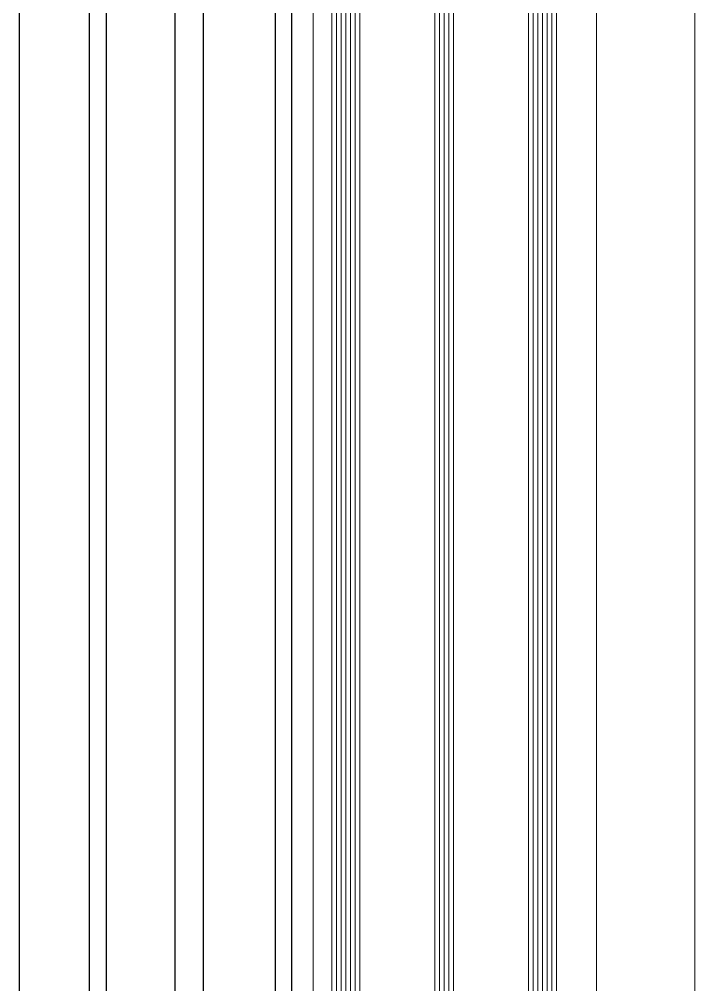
# Model space of a CAD drawing. Header units: millimetres. Extents: x 0 to 7790, y 0 to 17467.
# Drawn here: x 3070.3 to 3214.5, y 1407.9 to 1614 of the extents above; entities that cross this region are included whole.
import ezdxf

# ---------------------------------------------------------------- set-up
doc = ezdxf.new("R2010")
doc.units = ezdxf.units.MM
doc.layers.get('0').update_dxf_attribs({"lineweight": 15})
for name, color, linetype, lineweight in [('_MB_kreskowanie_szklo_0.09', 157, 'Continuous', 9), ('_MB_profile_0.25', 7, 'Continuous', 25), ('_MB_szklo_0.15', 142, 'Continuous', 15), ('_MB_widokowa_0.15', 153, 'Continuous', 15)]:
    doc.layers.add(name, color=color, linetype=linetype, lineweight=lineweight)

# ---------------------------------------------------------------- blocks, each defined once
blk = doc.blocks.new('*U232')
at = {"layer": '_MB_kreskowanie_szklo_0.09'}
for points in [[(709.87, -1), (0, -1)], [(709.87, -2), (0, -2)], [(709.87, -3), (0, -3)], [(709.87, -4), (0, -4)], [(709.87, -5), (0, -5)], [(709.87, -23), (0, -23)], [(709.87, -24), (0, -24)], [(709.87, -25), (0, -25)], [(709.87, -43), (0, -43)], [(709.87, -44), (0, -44)], [(709.87, -45), (0, -45)], [(709.87, -46), (0, -46)], [(709.87, -47), (0, -47)]]:
    blk.add_lwpolyline(points, dxfattribs=at)
at = {"layer": '_MB_szklo_0.15'}
for points in [[(709.87, 0), (0, 0), (0, -6), (709.87, -6)], [(709.87, -22), (0, -22), (0, -26), (709.87, -26)], [(709.87, -42), (0, -42), (0, -48), (709.87, -48)]]:
    blk.add_lwpolyline(points, dxfattribs=at)
blk = doc.blocks.new('*U231')
at = {"layer": '_MB_widokowa_0.15'}
for points in [[(0, 86), (-694.37, 86)], [(0, 65), (-694.37, 65)], [(-0.5, 4.5), (-694.37, 4.5)], [(0, 0), (-694.37, 0)]]:
    blk.add_lwpolyline(points, dxfattribs=at)
blk = doc.blocks.new('*U398')
at = {"layer": '_MB_profile_0.25'}
for points in [[(0, -936.24), (0, 0), (43.3, 0), (43.3, -936.24)], [(3.6, 0), (3.6, -936.24)], [(18.9, -936.24), (18.9, 0)], [(25, 0), (25, -936.24)], [(39.6, -936.24), (39.6, 0)]]:
    blk.add_lwpolyline(points, dxfattribs=at)

msp = doc.modelspace()

# ---------------------------------------------------------------- linework, layer by layer
at = {"layer": '_MB_profile_0.25', "elevation": 0}
msp.add_lwpolyline([(3070.28, 1753.503), (3070.28, 811.069)], dxfattribs=at)

# ---------------------------------------------------------------- block references
at = {"xscale": -1}
msp.add_blockref('*U398', (3128.501, 1753.503), dxfattribs=at)
for name, p, rotation in [('*U232', (3137, 1705.5), 90), ('*U231', (3128.5, 1690), 270)]:
    msp.add_blockref(name, p, dxfattribs=dict(at, rotation=rotation))

doc.saveas('drawing.dxf')
